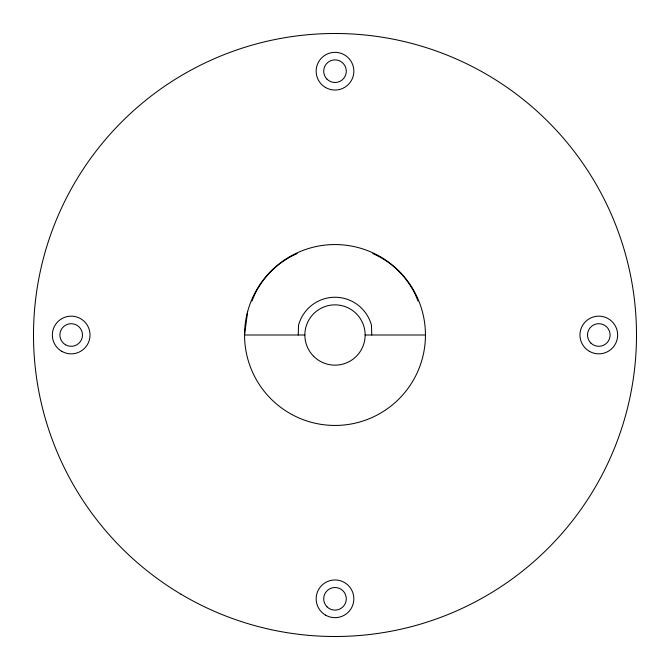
<?xml version="1.0" encoding="UTF-8"?>
<svg xmlns="http://www.w3.org/2000/svg" width="670" height="670" viewBox="0 0 670 670"><rect width="100%" height="100%" fill="white"/><g stroke="black" fill="none" stroke-linecap="round" stroke-linejoin="round"><path stroke-width="1" d="M247.632 311.592L244.55 335L304.85 335M251.979 301.098C259.625 280.135 276.702 262.288 297.204 253.595M365.15 335L425.45 335A90.45 90.45 0 0 1 289.775 413.331A90.45 90.45 0 0 1 289.775 256.669A90.45 90.45 0 0 1 425.45 335M372.796 253.595C393.298 262.288 410.375 280.135 418.021 301.098M371.758 335L371.465 325.226A37.755 37.755 0 0 0 298.535 325.226L298.242 335M180.984 594.19A301.5 301.5 0 0 0 636.475 338.786A301.5 301.5 0 0 0 187.541 72.017A301.5 301.5 0 0 0 180.984 594.19M313.677 356.323A30.15 30.15 0 0 0 364.12 342.805A30.15 30.15 0 0 0 327.195 305.88A30.15 30.15 0 0 0 313.677 356.323M327.002 606.811A11.306 11.306 0 0 0 345.921 601.735A11.306 11.306 0 0 0 332.077 587.892A11.306 11.306 0 0 0 327.002 606.811M590.814 342.998A11.306 11.306 0 0 0 609.733 337.923A11.306 11.306 0 0 0 595.89 324.079A11.306 11.306 0 0 0 590.814 342.998M327.002 79.186A11.306 11.306 0 0 0 345.921 74.11A11.306 11.306 0 0 0 332.077 60.266A11.306 11.306 0 0 0 327.002 79.186M65.534 344.79A11.306 11.306 0 0 0 82.494 335A11.306 11.306 0 0 0 65.534 325.21A11.306 11.306 0 0 0 65.534 344.79M589.391 351.323A18.844 18.844 0 0 0 617.656 335A18.844 18.844 0 0 0 589.391 318.677A18.844 18.844 0 0 0 589.391 351.323M325.578 87.51A18.844 18.844 0 0 0 353.844 71.188A18.844 18.844 0 0 0 325.578 54.865A18.844 18.844 0 0 0 325.578 87.51M61.766 351.323A18.844 18.844 0 0 0 90.031 335A18.844 18.844 0 0 0 61.766 318.677A18.844 18.844 0 0 0 61.766 351.323M325.578 615.135A18.844 18.844 0 0 0 353.844 598.812A18.844 18.844 0 0 0 325.578 582.49A18.844 18.844 0 0 0 325.578 615.135"/></g></svg>
